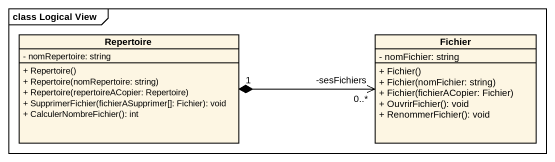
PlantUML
@startuml
mainframe class Logical View
hide circle
hide empty members
skinparam classAttributeIconSize 0
class Repertoire {
  - nomRepertoire: string
  + Repertoire()
  + Repertoire(nomRepertoire: string)
  + Repertoire(repertoireACopier: Repertoire)
  + SupprimerFichier(fichierASupprimer[]: Fichier): void
  + CalculerNombreFichier(): int
}
class Fichier {
  - nomFichier: string
  + Fichier()
  + Fichier(nomFichier: string)
  + Fichier(fichierACopier: Fichier)
  + OuvrirFichier(): void
  + RenommerFichier(): void
}
Fichier "-sesFichiers\n0..*" <-left-* "1" Repertoire
@enduml
